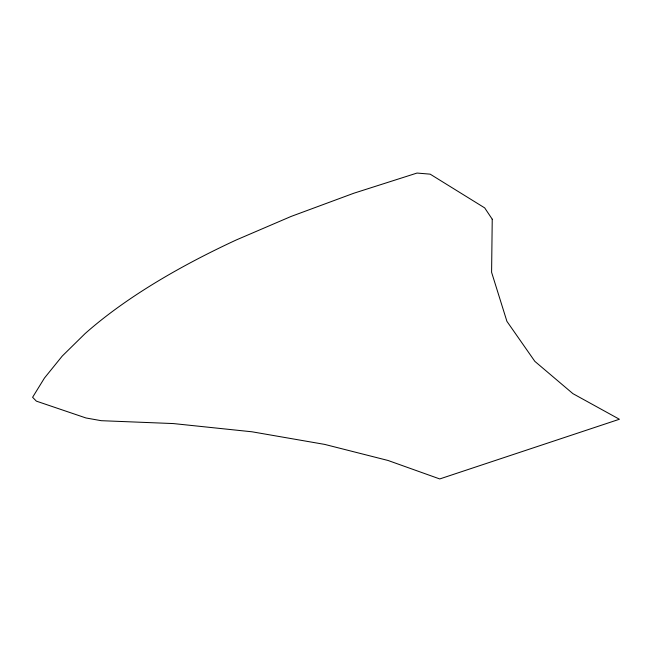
<?xml version="1.0" encoding="UTF-8"?>
<svg xmlns="http://www.w3.org/2000/svg" width="652" height="652" viewBox="0 0 652 652"><rect width="100%" height="100%" fill="white"/><g stroke="black" fill="none" stroke-linecap="round" stroke-linejoin="round"><path stroke-width="0.98" d="M492.236 219.202L491.592 272.291L506.914 321.338L534.844 361.355L572.912 393.645L619.4 419.252L439.75 478.943L388.038 460.475L324.696 444.403L252.022 431.795L173.391 423.572L101.231 420.687L85.95 417.965L36.357 401.135L32.6 397.288L44.458 378.038L62.242 356.065L85.119 333.571A847.649 285.91 -5.7 0 1 236.179 240.001L291.118 216.431L353.808 193.236L417.019 173.057L430.181 174.157L484.689 207.89L492.236 219.202"/></g></svg>
